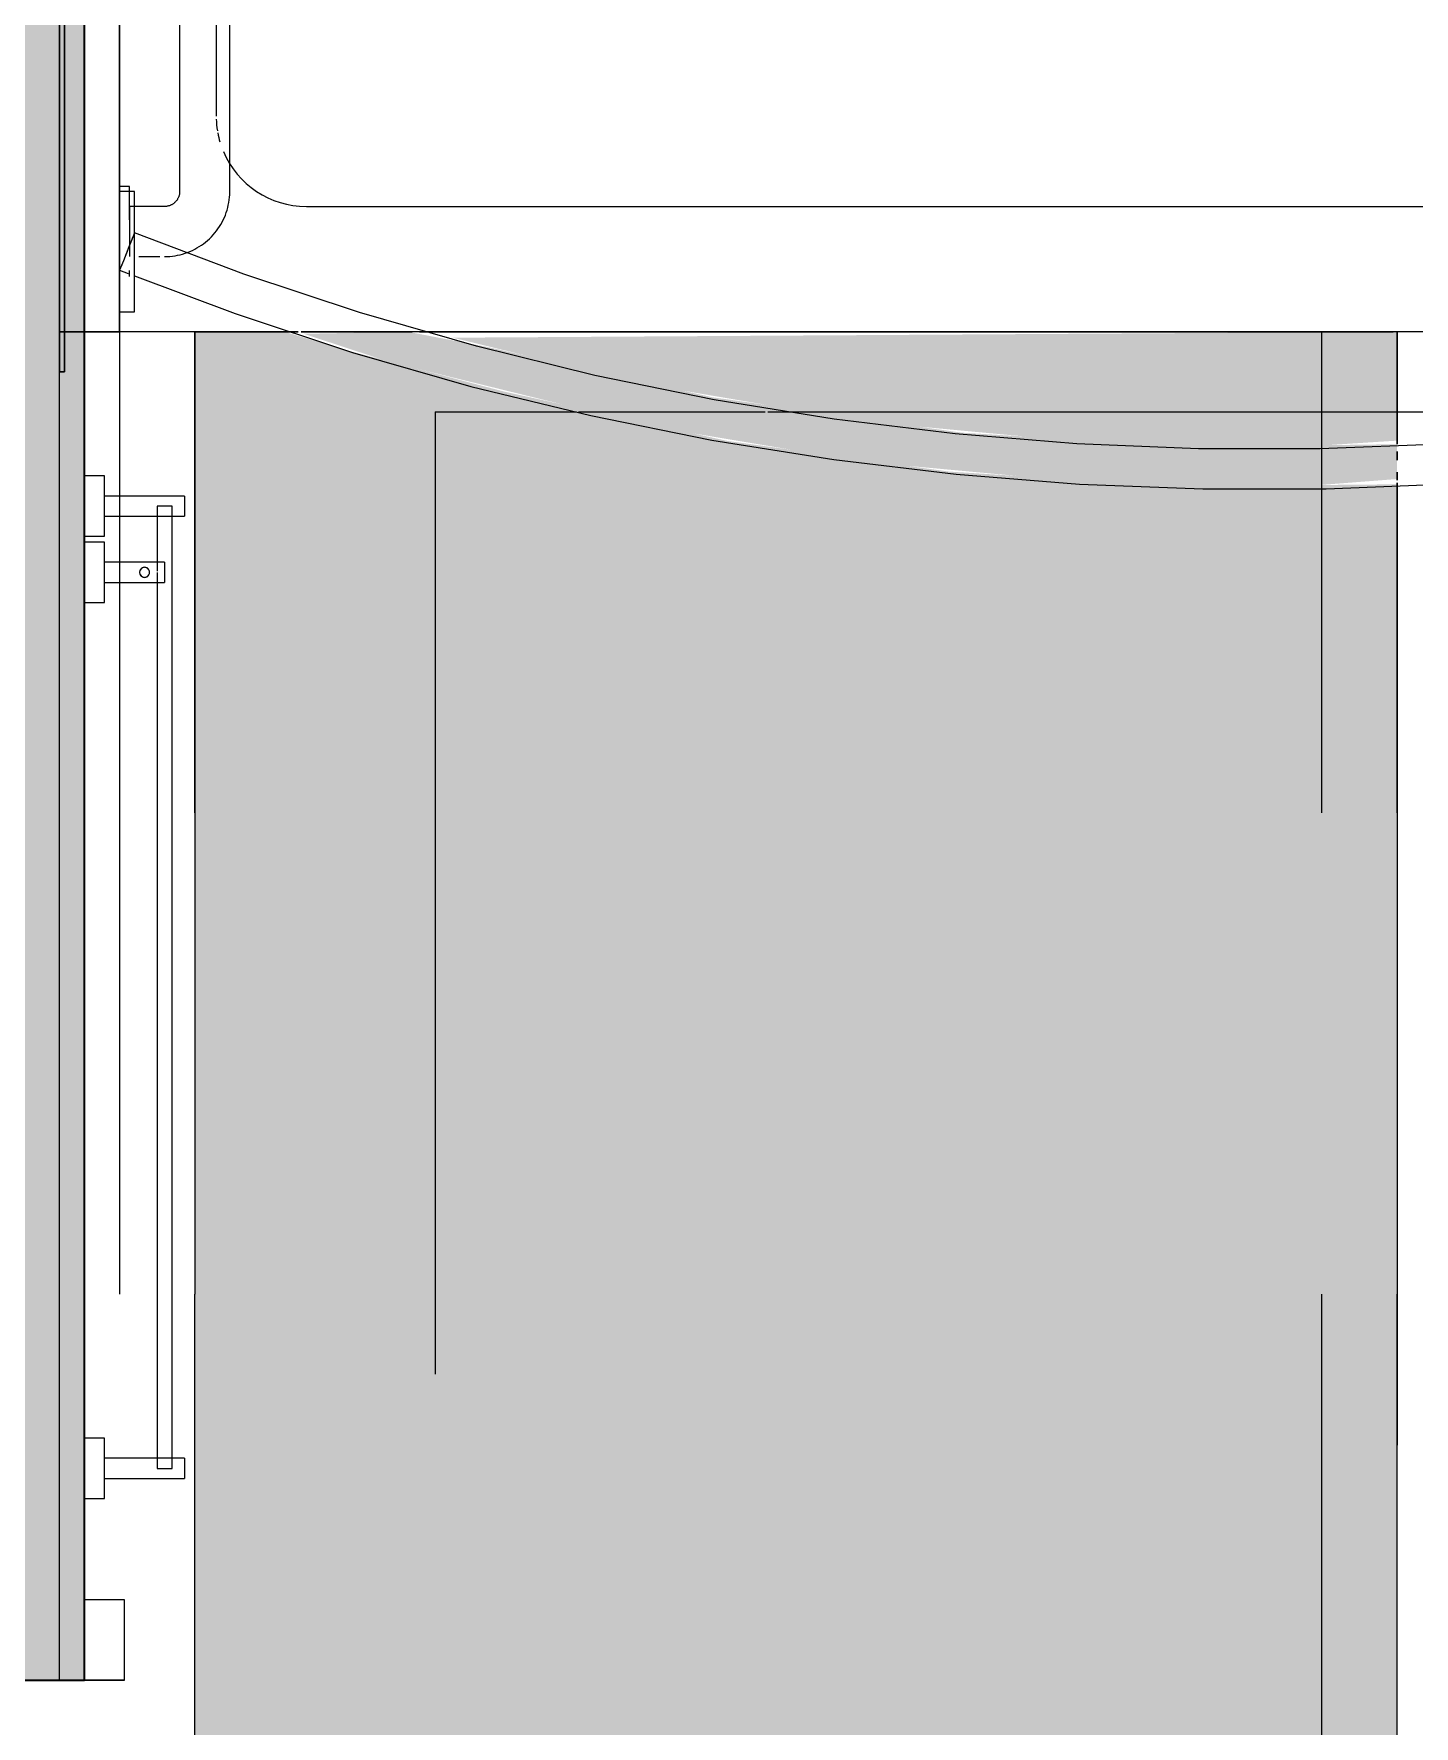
# Model space of a CAD drawing. Header units: inches. Extents: x 6 to 8416, y -388 to 6104.
# Drawn here: x 7150.15 to 7184.59, y 194.66 to 236.87 of the extents above; entities that cross this region are included whole.
import ezdxf

# ---------------------------------------------------------------- set-up
doc = ezdxf.new("R2010")
doc.units = ezdxf.units.IN
doc.header["$MEASUREMENT"] = 0
doc.linetypes.add('Dash 1_16_', pattern=[48, 24, -24])
doc.linetypes.add('Hidden 1_16_', pattern=[36, 24, -12])
for name, color, linetype, lineweight in [('A-DOOR', 31, 'Continuous', 18), ('A-DOOR-FRAM', 31, 'Continuous', 25), ('A-GENM', 13, 'Continuous', 18), ('A-WALL', 113, 'Continuous', 25), ('A-WALL-PATT', 111, 'Continuous', 35), ('I-WALL', 2, 'Continuous', 25), ('P-SANR-FIXT', 6, 'Continuous', 18), ('Q-SPCQ', 91, 'Continuous', 18)]:
    doc.layers.add(name, color=color, linetype=linetype, lineweight=lineweight)

# ---------------------------------------------------------------- blocks, each defined once
blk = doc.blocks.new('Unit-Single-Flush-ICC ADA-AM - 36_ x 84_-NR _U-BA _ BATH_-V232-LEVEL 3 - PLAN Copy 1 Copy 1')
at = {"layer": 'A-DOOR'}
for p, q in [((-8.693, 26.593), (-7.456, 27.831)), ((18, 2.375), (-7.456, 27.831)), ((16.763, 1.138), (-8.693, 26.593)), ((16.763, 1.138), (18, 2.375))]:
    blk.add_line(p, q, dxfattribs=at)
at = {"layer": 'A-DOOR', "lineweight": 9}
blk.add_arc((18, 2.375), 36, 135, 180, dxfattribs=at)
at = {"layer": 'A-DOOR-FRAM'}
for p, q in [((-18, 3.375), (-20, 3.375)), ((-20, 3.375), (-20, 2.375)), ((-18, 2.375), (-18, 3.375)), ((20, 3.375), (18, 3.375)), ((18, 3.375), (18, 2.375)), ((20, 2.375), (20, 3.375)), ((-20, 2.375), (-18, 2.375)), ((18, 2.375), (20, 2.375)), ((-18, -2.375), (-20, -2.375)), ((-20, -2.375), (-20, -3.375)), ((-18, -3.375), (-18, -2.375)), ((20, -2.375), (18, -2.375)), ((18, -2.375), (18, -3.375)), ((20, -3.375), (20, -2.375)), ((-20, -3.375), (-18, -3.375)), ((18, -3.375), (20, -3.375))]:
    blk.add_line(p, q, dxfattribs=at)
at = {"layer": 'A-DOOR-FRAM', "lineweight": 18}
for p, q in [((-18, 3.375), (-20, 3.375)), ((-20, 3.375), (-20, 2.375)), ((-18, 3.375), (-18, 2.375)), ((20, 3.375), (18, 3.375)), ((18, 3.375), (18, 2.375)), ((20, 3.375), (20, 2.375)), ((-20, 2.375), (-18, 2.375)), ((18, 2.375), (20, 2.375)), ((-20, -3.375), (-20, -2.375)), ((-18, -2.375), (-20, -2.375)), ((-18, -3.375), (-18, -2.375)), ((18, -3.375), (18, -2.375)), ((20, -2.375), (18, -2.375)), ((20, -3.375), (20, -2.375)), ((-20, -3.375), (-18, -3.375)), ((18, -3.375), (20, -3.375))]:
    blk.add_line(p, q, dxfattribs=at)
blk = doc.blocks.new('GM BA Shower-Unit-Tub-Prefab-ICC ADA-AM - ICC Type B_ Option A Forward_ 60_W x 32_D-2223805-LEVEL 3 - PLAN Copy 1 Copy 1')
at = {"layer": 'A-GENM'}
blk.add_line((59.375, 32), (60, 32), dxfattribs=at)
blk = doc.blocks.new('PL BA Toilet-Unit-Two Piece-ICC ADA-AM - ICC Type B_ Side Approach_ Swing Up Bar-V233-LEVEL 3 - PLAN Copy 1 Copy 1')
at = {"layer": 'A-GENM', "linetype": 'Hidden 1_16_', "lineweight": 9}
for p, q in [((0, -47.172), (0, -23.578)), ((0, -47.704), (0, -47.172)), ((0, -52.423), (0, -47.763)), ((0, -56), (0, -52.474)), ((0, -56), (48, -56))]:
    blk.add_line(p, q, dxfattribs=at)
blk = doc.blocks.new('GM Clearance-Rect-AM - 30_ x 48_  - A117 2017 Existing _ Type B _ A117 2009 _ CBC-V234-LEVEL 3 - PLAN Copy 1 Copy 1')
at = {"layer": 'A-GENM', "linetype": 'Hidden 1_16_', "lineweight": 9, "transparency": 33554560}
h = blk.add_hatch(color=256, dxfattribs=at)
h.paths.add_polyline_path([(-15, 48), (-15, 3.805), (-9.48, 3.852), (-3.814, 3.486), (1.711, 2.722), (7.275, 1.493), (11.372, 0.418), (12.753, 0), (15, 0), (15, 48), (-7.48, 48)])
h.paths.add_polyline_path([(-11.625, 2.933), (-15, 2.715), (-15, 0), (8.556, 0.148), (3.967, 1.272), (-1.674, 2.235), (-7.48, 2.776), (-10.821, 2.902)])
blk.add_hatch(color=256, dxfattribs=at).paths.add_polyline_path([(-11.625, 3.933), (-15, 3.673), (-15, 2.805), (-9.95, 2.869), (-4.127, 2.516), (2.085, 1.633), (7.716, 0.376), (9.685, 0), (12.277, 0.051), (10.174, 0.744), (3.583, 2.363), (-1.674, 3.241), (-7.48, 3.776), (-10.666, 3.897)])
at = {"layer": 'A-GENM', "linetype": 'Hidden 1_16_', "lineweight": 9}
for p, q in [((-15, 48), (-15, 3.771)), ((-15, 48), (-15, 3.771)), ((-15, 3.771), (-15, 48)), ((15, 0), (15, 48)), ((15, 0), (15, 48)), ((15, 48), (15, 0)), ((-15, 3.702), (-15, 3.498)), ((-15, 3.702), (-15, 3.498)), ((-15, 3.498), (-15, 3.702)), ((-15, 3.199), (-15, 2.989)), ((-15, 3.199), (-15, 2.989)), ((-15, 2.989), (-15, 3.199)), ((-15, 2.805), (-15, 0)), ((-15, 2.805), (-15, 0)), ((-15, 0), (-15, 2.805)), ((-15, 0), (9.1, 0)), ((-15, 0), (9.1, 0)), ((9.1, 0), (-15, 0)), ((9.1, 0), (9.391, 0)), ((9.1, 0), (9.391, 0)), ((9.391, 0), (9.1, 0)), ((9.575, 0), (12.341, 0)), ((9.575, 0), (12.341, 0)), ((12.341, 0), (9.575, 0)), ((12.422, 0), (15, 0)), ((12.422, 0), (15, 0)), ((15, 0), (12.422, 0))]:
    blk.add_line(p, q, dxfattribs=at)
blk = doc.blocks.new('SE BA Towel Bar-AM - 2_-0_ W x 2 1_2_ D_ 48_ AFF-V236-LEVEL 3 - PLAN Copy 1 Copy 1')
at = {"layer": 'Q-SPCQ'}
for p, q in [((-12.25, 2.5), (-12.25, 0.5)), ((-12.25, 2.5), (-12, 2.5)), ((-12.217, 2.5), (-12, 2.5)), ((-12, 2.5), (-11.783, 2.5)), ((-12, 2.5), (-11.75, 2.5)), ((12, 2.187), (-12, 2.187)), ((-12, 2.187), (-12, 1.812)), ((-12, 2.187), (-12, 2.181)), ((-12, 2.181), (-12, 2.133)), ((-12, 2.133), (-12, 2.094)), ((-11.75, 0.5), (-11.75, 2.5)), ((11.75, 2.5), (11.75, 0.5)), ((11.75, 2.5), (12, 2.5)), ((11.783, 2.5), (12, 2.5)), ((12, 2.5), (12.217, 2.5)), ((12, 2.5), (12.25, 2.5)), ((12, 2.049), (12, 2.187)), ((12, 1.812), (12, 2.187)), ((12.25, 0.5), (12.25, 2.5)), ((-12, 2.094), (-12, 2)), ((-12, 2), (-12, 1.906)), ((-12, 1.906), (-12, 1.867)), ((-12, 1.867), (-12, 1.838)), ((-12, 1.838), (-12, 1.812)), ((-12, 1.812), (-10.563, 1.812)), ((-10.563, 1.812), (-10.374, 1.812)), ((-10.347, 1.812), (-10.157, 1.812)), ((-10.157, 1.812), (12, 1.812)), ((12, 2), (12, 2.049)), ((12, 1.906), (12, 2)), ((12, 1.867), (12, 1.906)), ((12, 1.838), (12, 1.867)), ((12, 1.812), (12, 1.838)), ((-12.75, 0.5), (-12.75, 0)), ((-12, 0.5), (-12.75, 0.5)), ((-12, 0.5), (-12.25, 0.5)), ((-12, 0.5), (-12.236, 0.5)), ((-12, 0.5), (-12.217, 0.5)), ((-11.783, 0.5), (-12, 0.5)), ((-11.75, 0.5), (-12, 0.5)), ((-11.764, 0.5), (-12, 0.5)), ((-11.25, 0.5), (-12, 0.5)), ((-11.25, 0), (-11.25, 0.5)), ((11.25, 0.5), (11.25, 0)), ((12, 0.5), (11.25, 0.5)), ((12, 0.5), (11.75, 0.5)), ((12, 0.5), (11.764, 0.5)), ((12, 0.5), (11.783, 0.5)), ((12.217, 0.5), (12, 0.5)), ((12.25, 0.5), (12, 0.5)), ((12.236, 0.5), (12, 0.5)), ((12.75, 0.5), (12, 0.5)), ((12.75, 0), (12.75, 0.5)), ((-12.53, 0), (-12.75, 0)), ((-12, 0), (-12.75, 0)), ((-12, 0), (-12.53, 0)), ((-11.47, 0), (-12, 0)), ((-11.25, 0), (-12, 0)), ((-11.25, 0), (-11.47, 0)), ((11.47, 0), (11.25, 0)), ((12, 0), (11.25, 0)), ((12, 0), (11.47, 0)), ((12.53, 0), (12, 0)), ((12.75, 0), (12, 0)), ((12.75, 0), (12.53, 0))]:
    blk.add_line(p, q, dxfattribs=at)
blk = doc.blocks.new('z Nested-Shower Surround-Tub-Prefab - Variable-V238-LEVEL 3 - PLAN Copy 1 Copy 1')
at = {"layer": 'A-GENM', "lineweight": 9}
for p, q in [((60, 33), (59.875, 33)), ((59.875, 33), (59.875, 0.625)), ((59.875, 32), (59.875, 33)), ((59.875, 33), (60, 33)), ((60, 0.625), (60, 33)), ((60, 33), (60, 32)), ((59.875, 0.625), (59.875, 32)), ((60, 32), (60, 0.625))]:
    blk.add_line(p, q, dxfattribs=at)
at = {"layer": 'A-GENM'}
for p, q in [((9.275, 32), (26.625, 32)), ((26.625, 32), (50.725, 32)), ((50.725, 32), (51.016, 32)), ((51.2, 32), (53.966, 32)), ((54.047, 32), (56.625, 32)), ((56.625, 32), (58.5, 32)), ((58.5, 32), (58.5, 30.75)), ((60, 32), (58.5, 32)), ((58.5, 32), (58.5, 30.75)), ((58.5, 30.75), (58.5, 32)), ((58.5, 32), (59.375, 32)), ((59.375, 32), (59.875, 32)), ((60, 0.625), (60, 32)), ((60, 32), (60, 0.625)), ((58.5, 30.75), (58.5, 29.25)), ((58.5, 30.75), (58.5, 29.25)), ((58.5, 29.25), (58.5, 30.75)), ((58.5, 29.25), (58.5, 3.75)), ((58.5, 29.25), (58.5, 3.75)), ((58.5, 3.75), (58.5, 29.25)), ((53.839, 28.873), (6.409, 28.873)), ((56.089, 18.5), (56.089, 26.623))]:
    blk.add_line(p, q, dxfattribs=at)
for start, end in [(23.0129, 90), (10.6675, 16.5743), (1.8287, 9.2992)]:
    blk.add_arc((53.839, 26.623), 2.25, start, end, dxfattribs=at)
blk = doc.blocks.new('z Nested-Shower Grab Bars - Variable-V239-LEVEL 3 - PLAN Copy 1 Copy 1')
at = {"layer": 'A-GENM', "linetype": 'Dash 1_16_', "lineweight": 9}
for p, q in [((56.75, 29.125), (56.75, 29.087)), ((56.75, 29.125), (56.75, 29.087)), ((57, 29.087), (57, 29.125)), ((57, 28.974), (57, 29.125)), ((56.75, 29.087), (56.75, 28.974)), ((56.75, 29.087), (56.75, 28.974)), ((57, 28.974), (57, 29.087)), ((57, 28.563), (57, 28.795)), ((57, 28.563), (57, 28.795)), ((55.364, 28.543), (55.303, 28.521)), ((55.426, 28.562), (55.364, 28.543)), ((55.489, 28.578), (55.426, 28.562)), ((55.552, 28.593), (55.489, 28.578)), ((55.616, 28.604), (55.552, 28.593)), ((55.68, 28.613), (55.616, 28.604)), ((55.745, 28.62), (55.68, 28.613)), ((55.81, 28.624), (55.745, 28.62)), ((55.875, 28.625), (55.81, 28.624)), ((56.516, 28.625), (55.998, 28.625)), ((56.75, 28.541), (56.75, 28.625)), ((56.75, 28.541), (56.75, 28.625)), ((56.75, 28.442), (56.75, 28.541)), ((56.75, 28.313), (56.75, 28.541)), ((56.75, 28.313), (56.75, 28.442)), ((56.75, 28.162), (56.75, 28.313)), ((56.75, 28.162), (56.75, 28.313)), ((57, 28.113), (57, 28.503)), ((57, 28.113), (57, 28.503)), ((56.75, 28), (56.75, 28.162)), ((56.75, 28), (56.75, 28.162)), ((56.75, 27.838), (56.75, 28)), ((56.75, 27.838), (56.75, 28)), ((57, 27.749), (57, 28)), ((57, 27.749), (57, 28)), ((56.75, 27.688), (56.75, 27.838)), ((56.75, 27.688), (56.75, 27.838)), ((56.75, 27.709), (56.75, 26.875)), ((56.75, 27.375), (56.75, 27.688)), ((56.75, 27.375), (56.75, 27.688)), ((56.75, 27.687), (56.75, 26.875)), ((57, 27.438), (57, 27.709)), ((57, 27.438), (57, 27.709)), ((57, 27.205), (57, 27.438)), ((57, 27.205), (57, 27.438)), ((55.875, 27.375), (56.75, 27.375)), ((57, 27.026), (57, 27.205)), ((57, 27.026), (57, 27.205)), ((57, 26.913), (57, 27.026)), ((57, 26.913), (57, 27.026)), ((54.25, 27), (54.25, 17)), ((55.5, 17), (55.5, 27)), ((56.75, 26.875), (57, 26.875)), ((57, 26.875), (57, 26.913)), ((57, 26.875), (57, 26.913))]:
    blk.add_line(p, q, dxfattribs=at)
at = {"layer": 'A-GENM', "linetype": 'Dash 1_16_', "lineweight": 9, "flags": 128}
for points in [[(55.303, 28.521), (55.242, 28.497), (55.183, 28.47), (55.125, 28.441), (55.068, 28.41), (55.012, 28.377), (54.957, 28.341), (54.905, 28.303), (54.853, 28.264), (54.803, 28.222), (54.756, 28.178), (54.709, 28.132), (54.665, 28.085), (54.623, 28.035), (54.582, 27.984), (54.544, 27.932), (54.508, 27.878), (54.474, 27.823), (54.442, 27.766), (54.412, 27.708), (54.385, 27.649), (54.36, 27.589), (54.338, 27.528), (54.318, 27.466), (54.301, 27.403), (54.286, 27.34), (54.274, 27.276), (54.264, 27.212), (54.257, 27.147), (54.252, 27.083), (54.25, 27.018), (54.25, 27)], [(55.5, 27), (55.5, 27.015), (55.501, 27.03), (55.503, 27.045), (55.505, 27.06), (55.507, 27.075), (55.511, 27.089), (55.515, 27.104), (55.519, 27.118), (55.524, 27.132), (55.53, 27.146), (55.536, 27.16), (55.542, 27.173), (55.55, 27.186), (55.557, 27.199), (55.565, 27.212), (55.574, 27.224), (55.583, 27.236), (55.593, 27.247), (55.603, 27.258), (55.614, 27.269), (55.625, 27.279), (55.636, 27.289), (55.648, 27.298), (55.66, 27.307), (55.672, 27.316), (55.685, 27.323), (55.698, 27.331), (55.712, 27.338), (55.725, 27.344), (55.739, 27.35), (55.753, 27.355), (55.767, 27.359), (55.782, 27.363), (55.797, 27.367), (55.811, 27.37), (55.826, 27.372), (55.841, 27.373), (55.856, 27.375), (55.871, 27.375), (55.875, 27.375)]]:
    blk.add_lwpolyline(points, dxfattribs=at)
blk = doc.blocks.new('z Nested-Clearance-Shower-AM - Tub_Shower - ICC Type B - Option A_ Forward-V240-LEVEL 3 - PLAN Copy 1 Copy 1')
at = {"layer": 'A-GENM', "linetype": 'Hidden 1_16_', "lineweight": 9}
for p, q in [((0, 48), (0, 0)), ((30, 0), (30, 48)), ((0, 0), (30, 0))]:
    blk.add_line(p, q, dxfattribs=at)
blk = doc.blocks.new('SE BA Shower Curtain Rod-AM - 1_ Dia__ 76_ AFF-V241-LEVEL 3 - PLAN Copy 1 Copy 1')
at = {"layer": 'Q-SPCQ'}
for p, q in [((57, 1.5), (56.625, 1.5)), ((56.625, 1.5), (56.625, 0.75)), ((56.625, 1.5), (56.625, -1.5)), ((57, -1.5), (57, 1.5)), ((57, 0.75), (57, 1.5)), ((56.998, 0.464), (56.786, 0.544)), ((56.973, 0.402), (56.991, 0.449)), ((56.973, 0.402), (56.991, 0.449)), ((56.991, 0.449), (56.998, 0.464)), ((56.991, 0.449), (56.998, 0.464)), ((57, 0.388), (57, 0.75)), ((56.765, -0.12), (56.905, 0.232)), ((56.765, -0.12), (56.812, 0)), ((56.812, 0), (56.86, 0.12)), ((56.86, 0.12), (56.905, 0.232)), ((56.905, 0.232), (56.973, 0.402)), ((56.905, 0.232), (56.943, 0.328)), ((56.943, 0.328), (56.973, 0.402)), ((57, 0), (57, 0.388)), ((56.625, -0.391), (56.625, -0.75)), ((56.634, -0.449), (56.652, -0.402)), ((56.634, -0.449), (56.652, -0.402)), ((56.652, -0.402), (56.72, -0.232)), ((56.652, -0.402), (56.682, -0.328)), ((56.682, -0.328), (56.72, -0.232)), ((56.72, -0.232), (56.765, -0.12)), ((56.72, -0.232), (56.765, -0.12)), ((57, -0.388), (57, 0)), ((57, -0.75), (57, -0.388)), ((56.625, -0.75), (56.625, -1.5)), ((56.627, -0.464), (56.634, -0.449)), ((56.627, -0.464), (56.634, -0.449)), ((57, -1.5), (57, -0.75)), ((56.625, -1.5), (57, -1.5))]:
    blk.add_line(p, q, dxfattribs=at)
at = {"layer": 'Q-SPCQ', "flags": 128}
for points in [[(56.625, 0.604), (54.115, 1.547), (51.191, 2.513), (48.231, 3.362), (45.239, 4.091), (42.221, 4.7), (39.18, 5.189), (36.123, 5.555), (33.053, 5.798), (29.976, 5.919), (26.897, 5.916), (23.82, 5.791), (20.75, 5.542), (17.694, 5.171), (14.654, 4.678), (11.636, 4.063), (8.646, 3.329), (5.687, 2.475), (2.765, 1.504), (0.375, 0.605)], [(0.375, -0.464), (3.218, 0.604), (6.104, 1.558), (9.026, 2.395), (11.978, 3.115), (14.958, 3.716), (17.959, 4.198), (20.976, 4.56), (24.006, 4.8), (27.043, 4.919), (30.083, 4.916), (33.119, 4.792), (36.149, 4.547), (39.166, 4.181), (42.166, 3.694), (45.144, 3.088), (48.096, 2.363), (51.016, 1.52), (53.901, 0.562), (56.625, -0.464)]]:
    blk.add_lwpolyline(points, dxfattribs=at)
blk = doc.blocks.new('SE BA Robe Hook-AM - Robe Hook-2223851-LEVEL 3 - PLAN Copy 1 Copy 1')
at = {"layer": 'Q-SPCQ'}
for p, q in [((-0.25, 2), (-0.25, 0.5)), ((-0.25, 2), (0, 2)), ((-0.217, 2), (0, 2)), ((0, 2), (0.217, 2)), ((0, 2), (0.25, 2)), ((0.25, 0.5), (0.25, 2)), ((-0.75, 0.5), (-0.75, 0)), ((0, 0.5), (-0.75, 0.5)), ((0, 0.5), (-0.25, 0.5)), ((0, 0.5), (-0.236, 0.5)), ((0, 0.5), (-0.217, 0.5)), ((0.217, 0.5), (0, 0.5)), ((0.25, 0.5), (0, 0.5)), ((0.236, 0.5), (0, 0.5)), ((0.75, 0.5), (0, 0.5)), ((0.75, 0), (0.75, 0.5)), ((0, 0), (-0.75, 0)), ((0.75, 0), (0, 0))]:
    blk.add_line(p, q, dxfattribs=at)
for start, end in [(360, 180), (165, 180), (180, 360), (180, 195), (150, 165), (195, 210), (135, 150), (210, 240), (105, 135), (240, 255), (90, 105), (255, 270), (75, 90), (270, 285), (60, 75), (285, 300), (45, 60), (300, 315), (30, 45), (315, 330), (15, 30), (330, 345), (0, 15), (345, 0)]:
    blk.add_arc((0, 1.5), 0.125, start, end, dxfattribs=at)

msp = doc.modelspace()

# ---------------------------------------------------------------- hatches: boundary and pattern name
at = {"layer": 'A-WALL-PATT', "transparency": 33554560}
h = msp.add_hatch(color=10, dxfattribs=at)
h.paths.add_polyline_path([(7151.41533733, 90.43577679), (7151.41533733, 94.43577679), (7150.79033733, 94.43577679), (7150.79033733, 90.43577679)])
h.paths.add_polyline_path([(7150.79033733, 130.43577679), (7151.41533733, 130.43577679), (7151.41533733, 153.06077679), (7150.79033733, 153.06077679)])
h.paths.add_polyline_path([(7151.41533733, 156.56077679), (7151.41533733, 159.80822386), (7150.79033733, 159.80822386), (7150.79033733, 156.56077679)])
h.paths.add_polyline_path([(7150.79033733, 195.80822386), (7151.41533733, 195.80822386), (7151.41533733, 260.81077679), (7150.79033733, 260.81077679), (7150.79033733, 213.02106081)])
at = {"layer": 'I-WALL', "transparency": 33554560}
h = msp.add_hatch(color=10, dxfattribs=at)
h.paths.add_polyline_path([(7150.79033733, 89.81077679), (7150.79033733, 94.43577679), (7147.29033733, 94.43577679), (7147.29033733, 89.81077679)])
h.paths.add_polyline_path([(7150.79033733, 130.43577679), (7150.79033733, 159.80822386), (7147.29033733, 159.80822386), (7147.29033733, 130.43577679)])
h.paths.add_polyline_path([(7147.29033733, 195.80822386), (7150.79033733, 195.80822386), (7150.79033733, 261.43577679), (7147.29033733, 261.43577679), (7147.29033733, 213.02106081)])

# ---------------------------------------------------------------- linework, layer by layer
at = {"layer": 'A-WALL', "lineweight": 9}
msp.add_line((7150.79033733, 195.80822386), (7150.79033733, 261.43577679), dxfattribs=at)
at = {"layer": 'I-WALL', "lineweight": 35}
for p, q in [((7151.41533733, 195.80822386), (7151.41533733, 261.43577679)), ((7146.66533733, 195.80822386), (7151.41533733, 195.80822386))]:
    msp.add_line(p, q, dxfattribs=at)

# ---------------------------------------------------------------- block references
at = {"layer": 'A-DOOR', "rotation": 89.99999999999879}
msp.add_blockref('Unit-Single-Flush-ICC ADA-AM - 36_ x 84_-NR _U-BA _ BATH_-V232-LEVEL 3 - PLAN Copy 1 Copy 1', (7149.04033733, 177.80822386), dxfattribs=at)
at = {"layer": 'A-GENM', "lineweight": 9, "rotation": 180}
msp.add_blockref('z Nested-Shower Surround-Tub-Prefab - Variable-V238-LEVEL 3 - PLAN Copy 1 Copy 1', (7210.79033733, 261.43577679), dxfattribs=at)
at = {"layer": 'A-GENM', "linetype": 'Dash 1_16_', "lineweight": 9, "rotation": 180}
msp.add_blockref('z Nested-Shower Grab Bars - Variable-V239-LEVEL 3 - PLAN Copy 1 Copy 1', (7209.29033733, 259.93577679), dxfattribs=at)
at = {"layer": 'A-GENM', "rotation": 180}
msp.add_blockref('GM BA Shower-Unit-Tub-Prefab-ICC ADA-AM - ICC Type B_ Option A Forward_ 60_W x 32_D-2223805-LEVEL 3 - PLAN Copy 1 Copy 1', (7210.79033733, 261.43577679), dxfattribs=at)
at = {"layer": 'A-GENM', "linetype": 'Hidden 1_16_', "lineweight": 9, "rotation": 180}
for name, p in [('z Nested-Clearance-Shower-AM - Tub_Shower - ICC Type B - Option A_ Forward-V240-LEVEL 3 - PLAN Copy 1 Copy 1', (7182.29033733, 229.43577679)), ('GM Clearance-Rect-AM - 30_ x 48_  - A117 2017 Existing _ Type B _ A117 2009 _ CBC-V234-LEVEL 3 - PLAN Copy 1 Copy 1', (7169.16533733, 229.43577679))]:
    msp.add_blockref(name, p, dxfattribs=at)
at = {"layer": 'P-SANR-FIXT', "rotation": 269.9999999999984}
msp.add_blockref('PL BA Toilet-Unit-Two Piece-ICC ADA-AM - ICC Type B_ Side Approach_ Swing Up Bar-V233-LEVEL 3 - PLAN Copy 1 Copy 1', (7216.16533733, 227.43577679), dxfattribs=at)
at = {"layer": 'Q-SPCQ'}
for name, p, rotation in [('SE BA Shower Curtain Rod-AM - 1_ Dia__ 76_ AFF-V241-LEVEL 3 - PLAN Copy 1 Copy 1', (7209.29033733, 231.43577679), 180), ('SE BA Towel Bar-AM - 2_-0_ W x 2 1_2_ D_ 48_ AFF-V236-LEVEL 3 - PLAN Copy 1 Copy 1', (7151.41533733, 213.08884589), 269.9999999999984), ('SE BA Robe Hook-AM - Robe Hook-2223851-LEVEL 3 - PLAN Copy 1 Copy 1', (7151.41533733, 223.43577679), 269.9999999999984)]:
    msp.add_blockref(name, p, dxfattribs=dict(at, rotation=rotation))

doc.saveas('drawing.dxf')
